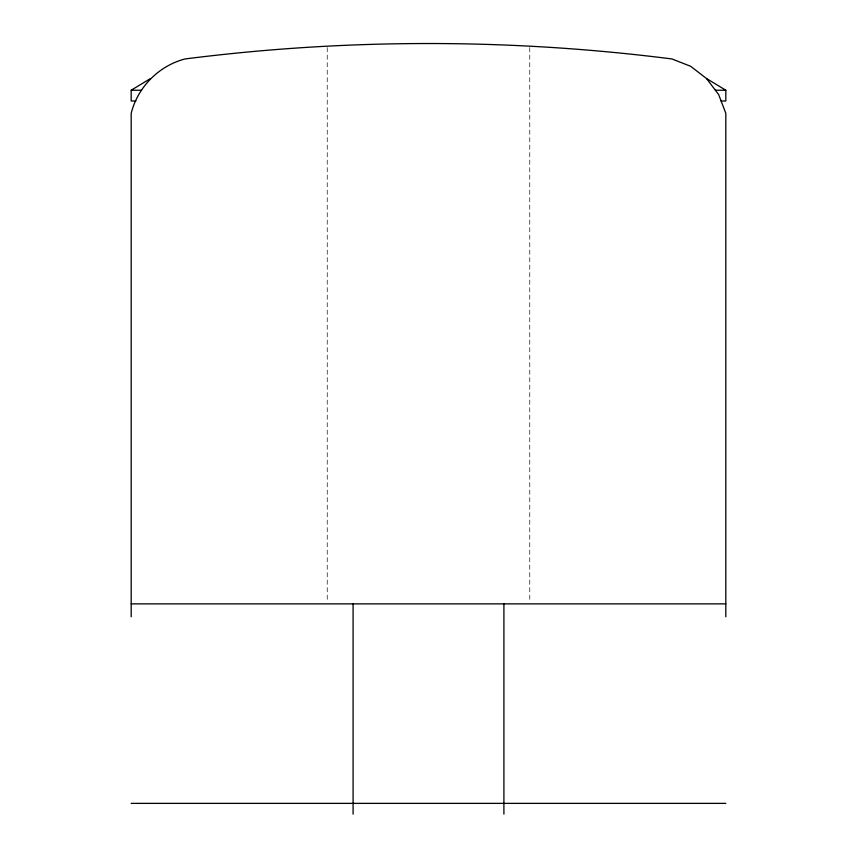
<?xml version="1.0" encoding="UTF-8"?>
<svg xmlns="http://www.w3.org/2000/svg" width="857" height="857" viewBox="0 0 857 857"><rect width="100%" height="100%" fill="white"/><g stroke="black" fill="none" stroke-linecap="round" stroke-linejoin="round"><path stroke-width="0.64" stroke-dasharray="4.29 3.21" d="M529.765 47.563L529.765 602.535M327.235 47.563L327.235 602.535"/><path stroke-width="1.29" d="M721.112 100.997L725.815 100.997L725.815 90.231L706.532 78.544L690.656 66.3L671.952 58.951C510.408 38.383 346.592 38.383 185.048 58.951C158.834 65.785 137.784 87.028 131.185 113.306L131.185 616.804M135.888 100.997L131.185 100.997L131.185 90.231L150.468 78.544M131.185 90.231L141.63 90.231M715.37 90.231L725.815 90.231M131.185 603.874L725.815 603.874M131.185 803.373L725.815 803.373M706.532 78.544L718.637 94.538L725.815 113.306L725.815 616.804M503.905 603.874L503.905 814.15M353.095 603.874L353.095 814.15"/></g></svg>
